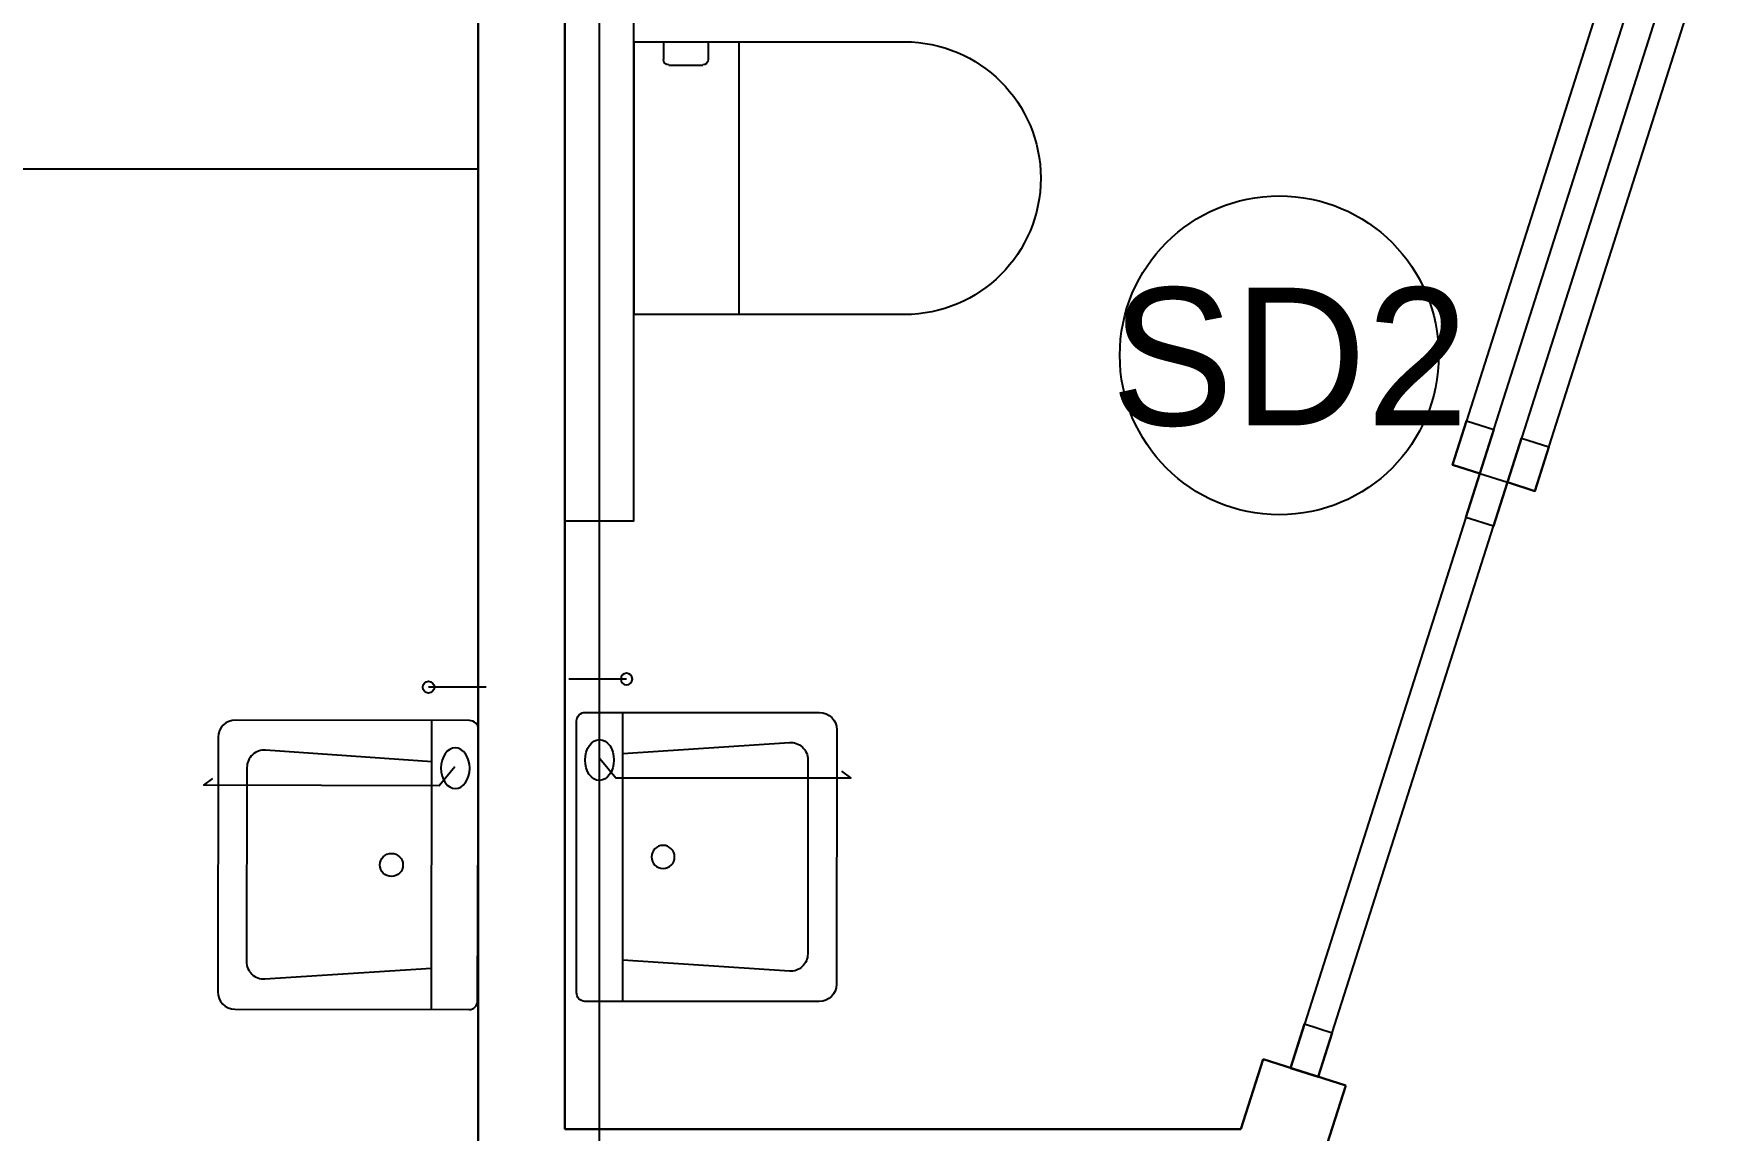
# Model space of a CAD drawing. Header units: millimetres. Extents: x 173236 to 801264, y -94969 to 615039.
# Drawn here: x 642834 to 645272, y 135452 to 137033 of the extents above; entities that cross this region are included whole.
import ezdxf
from ezdxf.enums import TextEntityAlignment as Align

# ---------------------------------------------------------------- set-up
doc = ezdxf.new("R2010")
doc.units = ezdxf.units.MM
doc.header["$MEASUREMENT"] = 0
doc.layers.add('00-Def-points', color=7, linetype='Continuous', plot=False)
for name, color, linetype in [('VOX-A-ANNO-DRTAG', 183, 'Continuous'), ('VOX-A-ANNO-GRID-LINE', 254, 'Continuous'), ('VOX-A-ELEV-1-NEAR', 130, 'Continuous'), ('VOX-A-FURN-LAYOUT', 93, 'Continuous'), ('VOX-A-WINDOW-SILL', 55, 'Continuous')]:
    doc.layers.add(name, color=color, linetype=linetype)
doc.layers.add('VOX-A-WALL-SECT', color=1, linetype='Continuous', lineweight=30)
doc.styles.add('2 mm Rotis Annotative', font='', dxfattribs={"height": 2})
doc.styles.get('2 mm Rotis Annotative').set_extended_font_data('Rotis Sans Serif')

# ---------------------------------------------------------------- blocks, each defined once
blk = doc.blocks.new('dd')
at = {"layer": 'VOX-A-ANNO-GRID-LINE', "transparency": 33554610}
blk.add_line((711725.6, 167520.5), (711725.6, 143590.4), dxfattribs=at)
blk = doc.blocks.new('VOX-A-DOOR-TAG')
at = {"layer": 'VOX-A-ANNO-DRTAG'}
blk.add_circle((0, 0), 2.3, dxfattribs=at)
at = {"style": '2 mm Rotis Annotative', "flags": 1}
blk.add_attdef('DOORDIMENSION', (-9.696, -3.017), '', height=1.984, dxfattribs=at)
at = {"layer": 'VOX-A-ANNO-DRTAG', "style": '2 mm Rotis Annotative'}
blk.add_attdef('D1', text='', height=1.984, dxfattribs=at).set_placement((0.152, -0.017), align=Align.MIDDLE)
blk = doc.blocks.new('DOOR & WINDOW')
at = {"xscale": 100, "yscale": 100, "zscale": 100}
blk.add_blockref('VOX-A-DOOR-TAG', (759570.2, 150839.8), dxfattribs=at).add_auto_attribs({'D1': 'SD2'})
blk = doc.blocks.new('WC SLIDING DOOR')
at = {"layer": 'VOX-A-FURN-LAYOUT'}
for points in [[(625726.7, 65711.7), (626626.7, 65711.7), (626626.7, 65753.4), (625726.7, 65753.4)], [(626626.7, 65670), (627526.7, 65670), (627526.7, 65711.7), (626626.7, 65711.7)], [(625726.7, 65628.4), (626626.7, 65628.4), (626626.7, 65670), (625726.7, 65670)]]:
    blk.add_lwpolyline(points, dxfattribs=at)
for points in [[(625726.7, 65753.4), (625793.3, 65753.4), (625793.3, 65711.7), (625726.7, 65711.7)], [(626560, 65753.4), (626626.7, 65753.4), (626626.7, 65711.7), (626560, 65711.7)], [(626626.7, 65711.7), (626693.3, 65711.7), (626693.3, 65670), (626626.7, 65670)], [(627460, 65711.7), (627526.7, 65711.7), (627526.7, 65670), (627460, 65670)], [(625726.7, 65670), (625793.3, 65670), (625793.3, 65628.4), (625726.7, 65628.4)], [(626560, 65670), (626626.7, 65670), (626626.7, 65628.4), (626560, 65628.4)]]:
    blk.add_lwpolyline(points, close=True, dxfattribs=at)
blk = doc.blocks.new('TYPICAL FLOOR PLAN')
at = {"layer": 'VOX-A-WALL-SECT'}
for p, q in [((989240.6, 123818.4), (989240.6, 119590.3)), ((989365.6, 121902.8), (989365.6, 123818.4)), ((990373, 122003.9), (990340.8, 121902.8)), ((990492.1, 121965.9), (990373, 122003.9)), ((990432.2, 121777.8), (990492.1, 121965.9)), ((990340.8, 121902.8), (989365.6, 121902.8))]:
    blk.add_line(p, q, dxfattribs=at)
at = {"layer": '00-Def-points', "rotation": 252.3411238712967}
blk.add_blockref('WC SLIDING DOOR', (1118196.8, 739869.4), dxfattribs=at)
blk = doc.blocks.new('WB2')
at = {"layer": 'VOX-A-FURN-LAYOUT', "lineweight": -3}
for points in [[(7009.42, 1042.42), (7009.42, 1038.43)], [(7014.92, 1040.26), (7016.23, 1039.17), (7016.2, 1022.97), (7015.74, 1023.58)], [(7031.63, 1038.65), (7011.72, 1038.68)]]:
    blk.add_lwpolyline(points, dxfattribs=at)
for points in [[(7030.43, 1023.92, 0.414197), (7031.62, 1025.11), (7031.65, 1041.25, 0.414189), (7031.04, 1041.83), (7012.33, 1041.88, 0.41425), (7011.73, 1041.27), (7011.7, 1025.14, 0.414207), (7012.89, 1023.94), (7030.43, 1023.92)], [(7014.57, 1038.69), (7013.77, 1027.21, 0.433841), (7014.96, 1025.93), (7028.34, 1025.91, 0.433837), (7029.54, 1027.17), (7028.8, 1038.65)]]:
    blk.add_lwpolyline(points, format="xyb", dxfattribs=at)
for centre, radius in [((7009.43, 1038.44), 0.402), ((7021.68, 1035.89), 0.795)]:
    blk.add_circle(centre, radius, dxfattribs=at)
for points in [[(7015.02, 1041.28), (7014.24, 1041.28), (7013.61, 1040.84), (7013.61, 1040.29)], [(7013.61, 1040.29), (7013.61, 1039.74), (7014.24, 1039.3), (7015.01, 1039.3)], [(7015.01, 1039.3), (7015.79, 1039.3), (7016.41, 1039.74), (7016.42, 1040.29)], [(7016.42, 1040.29), (7016.42, 1040.83), (7015.79, 1041.28), (7015.02, 1041.28)]]:
    blk.add_open_spline(points, degree=3, dxfattribs=at)
blk = doc.blocks.new('WALL HUNG')
at = {"layer": 'VOX-A-FURN-LAYOUT'}
for p, q in [((323243.3, 101201.1), (322853, 101201.1)), ((322853, 100807.7), (322853, 101201.1)), ((323004.3, 100807.7), (323004.3, 101199.9)), ((322895.7, 100807.7), (322895.7, 100833.3)), ((322903.5, 100841.2), (322952.5, 100841.2)), ((322960.4, 100807.7), (322960.4, 100833.3)), ((322853, 100807.7), (323243.3, 100807.7))]:
    blk.add_line(p, q, dxfattribs=at)
for centre, radius, start, end in [((323243.3, 101004.4), 196.7, 270, 90), ((322903.5, 100833.3), 7.87, 90, 180), ((322952.5, 100833.3), 7.87, 0, 90)]:
    blk.add_arc(centre, radius, start, end, dxfattribs=at)
blk = doc.blocks.new('1ST FLOOR FURNITURE')
at = {"layer": 'VOX-A-FURN-LAYOUT'}
for points in [[(644451.9, 171111.3), (644451.9, 170630.1), (643551.5, 170630.1), (643551.5, 171532.8), (644301.9, 171532.8)], [(644576.6, 170122.6), (644676.6, 170122.6), (644676.6, 171111.3)]]:
    blk.add_lwpolyline(points, dxfattribs=at)
for p, xscale, yscale, zscale, rotation in [((666740.3, 316571.7), -20.93287644962174, 20.93287644962174, 20.93287644962169, 89.86849645706931), ((622709.4, 316620.1), 20.93287644962168, 20.93287644962168, 20.93287644962168, 269.9740472655316)]:
    blk.add_blockref('WB2', p, dxfattribs=dict(xscale=xscale, yscale=yscale, zscale=zscale, rotation=rotation))
at = {"layer": 'VOX-A-WINDOW-SILL', "xscale": -1, "rotation": 180}
blk.add_blockref('WALL HUNG', (321823.6, 271621.3), dxfattribs=at)

msp = doc.modelspace()

# ---------------------------------------------------------------- block references
at = {"layer": '00-Def-points'}
msp.add_blockref('DOOR & WINDOW', (-114939.7, -14270.5), dxfattribs=at)
at = {"layer": 'VOX-A-ANNO-GRID-LINE'}
msp.add_blockref('dd', (-68075.9, -22127.2), dxfattribs=at)

# ---------------------------------------------------------------- next in the draw order: block references
msp.add_blockref('TYPICAL FLOOR PLAN', (-345765.8, 13550.1))

# ---------------------------------------------------------------- next in the draw order: block references
at = {"layer": 'VOX-A-ELEV-1-NEAR'}
msp.add_blockref('1ST FLOOR FURNITURE', (-977.1, -33792.1), dxfattribs=at)

doc.saveas('drawing.dxf')
